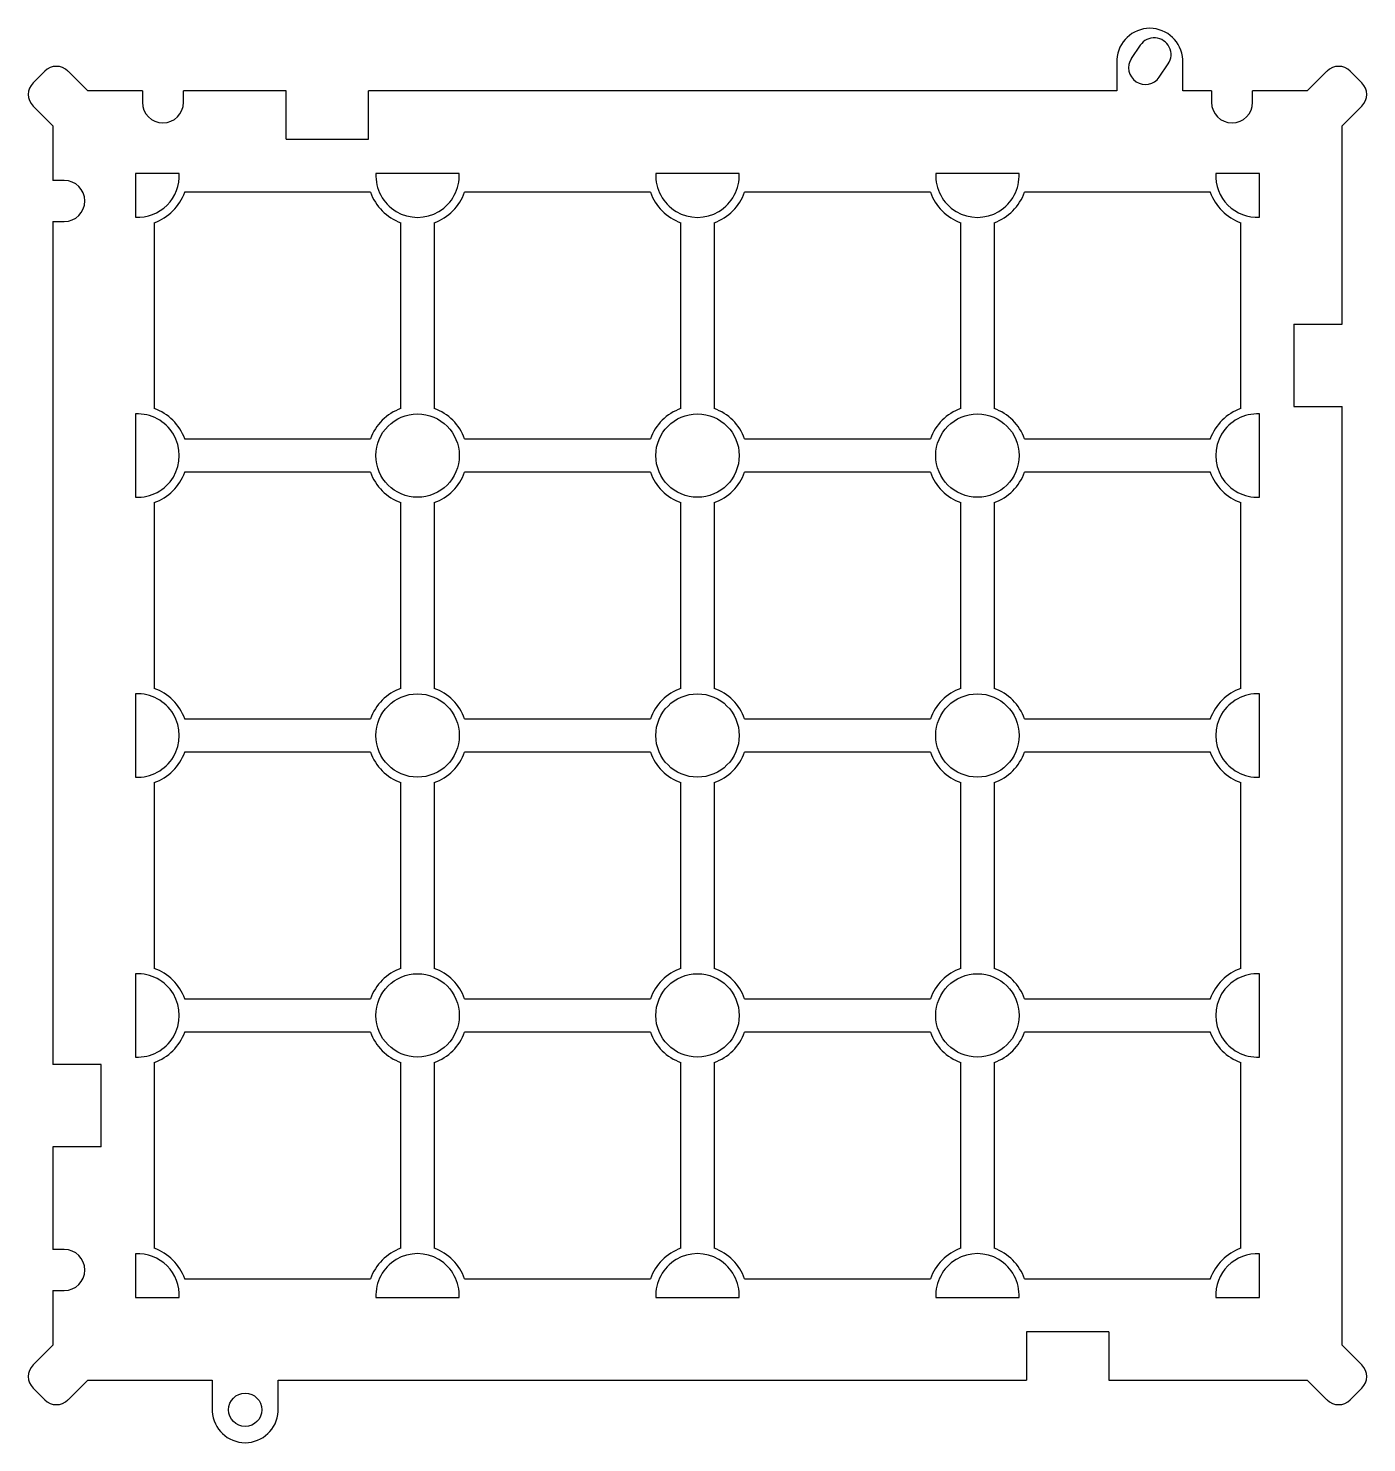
# Model space of a CAD drawing. Header units: millimetres. Extents: x -81 to 81, y -86 to 86.
import ezdxf

# ---------------------------------------------------------------- set-up
doc = ezdxf.new("R2010")
doc.units = ezdxf.units.MM

msp = doc.modelspace()

# ---------------------------------------------------------------- linework, layer by layer
at = {"color": 7, "linetype": 'Continuous', "lineweight": 25}
for p, q in [((52.77, 82.33), (53.85, 83.93)), ((51, 82.19), (51, 78.38)), ((56.15, 80.07), (57.23, 81.67)), ((59, 78.38), (59, 82.19)), ((-79.37, 80.79), (-80.79, 79.37)), ((-74.13, 78.38), (-76.54, 80.79)), ((76.54, 80.79), (74.13, 78.38)), ((80.79, 79.37), (79.37, 80.79)), ((-67.5, 78.38), (-74.13, 78.38)), ((-67.5, 78.38), (-67.5, 77)), ((-50, 78.38), (-62.5, 78.38)), ((-62.5, 77), (-62.5, 78.38)), ((-50, 72.5), (-50, 78.38)), ((51, 78.38), (-40, 78.38)), ((-40, 72.5), (-40, 78.38)), ((62.5, 78.38), (59, 78.38)), ((62.5, 78.38), (62.5, 77)), ((74.13, 78.38), (67.5, 78.38)), ((67.5, 77), (67.5, 78.38)), ((-80.79, 76.54), (-78.38, 74.13)), ((78.38, 74.13), (80.79, 76.54)), ((-78.38, 74.13), (-78.38, 67.5)), ((78.38, 50), (78.38, 74.13)), ((-50, 72.5), (-40, 72.5)), ((-77, 67.5), (-78.38, 67.5)), ((-68.33, 68.33), (-68.33, 63.02)), ((-63.02, 68.33), (-68.33, 68.33)), ((-28.98, 68.33), (-39.1, 68.33)), ((5.06, 68.33), (-5.06, 68.33)), ((39.1, 68.33), (28.98, 68.33)), ((68.33, 68.33), (63.02, 68.33)), ((68.33, 63.02), (68.33, 68.33)), ((-39.76, 66.06), (-62.36, 66.06)), ((-5.72, 66.06), (-28.32, 66.06)), ((28.32, 66.06), (5.72, 66.06)), ((62.36, 66.06), (39.76, 66.06)), ((-78.38, 62.5), (-77, 62.5)), ((-78.38, 62.5), (-78.38, -40)), ((-66.06, 62.36), (-66.06, 39.76)), ((-36.06, 39.76), (-36.06, 62.36)), ((-32.02, 62.36), (-32.02, 39.76)), ((-2.02, 39.76), (-2.02, 62.36)), ((2.02, 62.36), (2.02, 39.76)), ((32.02, 39.76), (32.02, 62.36)), ((36.06, 62.36), (36.06, 39.76)), ((66.06, 39.76), (66.06, 62.36)), ((72.5, 50), (72.5, 40)), ((72.5, 50), (78.38, 50)), ((72.5, 40), (78.38, 40)), ((78.38, -74.13), (78.38, 40)), ((-68.33, 39.1), (-68.33, 28.98)), ((68.33, 28.98), (68.33, 39.1)), ((-62.36, 36.06), (-39.76, 36.06)), ((-28.32, 36.06), (-5.72, 36.06)), ((5.72, 36.06), (28.32, 36.06)), ((39.76, 36.06), (62.36, 36.06)), ((-39.76, 32.02), (-62.36, 32.02)), ((-5.72, 32.02), (-28.32, 32.02)), ((28.32, 32.02), (5.72, 32.02)), ((62.36, 32.02), (39.76, 32.02)), ((-66.06, 28.32), (-66.06, 5.72)), ((-36.06, 5.72), (-36.06, 28.32)), ((-32.02, 28.32), (-32.02, 5.72)), ((-2.02, 5.72), (-2.02, 28.32)), ((2.02, 28.32), (2.02, 5.72)), ((32.02, 5.72), (32.02, 28.32)), ((36.06, 28.32), (36.06, 5.72)), ((66.06, 5.72), (66.06, 28.32)), ((-68.33, 5.06), (-68.33, -5.06)), ((68.33, -5.06), (68.33, 5.06)), ((-62.36, 2.02), (-39.76, 2.02)), ((-28.32, 2.02), (-5.72, 2.02)), ((5.72, 2.02), (28.32, 2.02)), ((39.76, 2.02), (62.36, 2.02)), ((-39.76, -2.02), (-62.36, -2.02)), ((-5.72, -2.02), (-28.32, -2.02)), ((28.32, -2.02), (5.72, -2.02)), ((62.36, -2.02), (39.76, -2.02)), ((-66.06, -5.72), (-66.06, -28.32)), ((-36.06, -28.32), (-36.06, -5.72)), ((-32.02, -5.72), (-32.02, -28.32)), ((-2.02, -28.32), (-2.02, -5.72)), ((2.02, -5.72), (2.02, -28.32)), ((32.02, -28.32), (32.02, -5.72)), ((36.06, -5.72), (36.06, -28.32)), ((66.06, -28.32), (66.06, -5.72)), ((-68.33, -28.98), (-68.33, -39.1)), ((68.33, -39.1), (68.33, -28.98)), ((-62.36, -32.02), (-39.76, -32.02)), ((-28.32, -32.02), (-5.72, -32.02)), ((5.72, -32.02), (28.32, -32.02)), ((39.76, -32.02), (62.36, -32.02)), ((-39.76, -36.06), (-62.36, -36.06)), ((-5.72, -36.06), (-28.32, -36.06)), ((28.32, -36.06), (5.72, -36.06)), ((62.36, -36.06), (39.76, -36.06)), ((-72.5, -40), (-78.38, -40)), ((-72.5, -50), (-72.5, -40)), ((-66.06, -39.76), (-66.06, -62.36)), ((-36.06, -62.36), (-36.06, -39.76)), ((-32.02, -39.76), (-32.02, -62.36)), ((-2.02, -62.36), (-2.02, -39.76)), ((2.02, -39.76), (2.02, -62.36)), ((32.02, -62.36), (32.02, -39.76)), ((36.06, -39.76), (36.06, -62.36)), ((66.06, -62.36), (66.06, -39.76)), ((-72.5, -50), (-78.38, -50)), ((-78.38, -50), (-78.38, -62.5)), ((-77, -62.5), (-78.38, -62.5)), ((-68.33, -63.02), (-68.33, -68.33)), ((68.33, -68.33), (68.33, -63.02)), ((-62.36, -66.06), (-39.76, -66.06)), ((-28.32, -66.06), (-5.72, -66.06)), ((5.72, -66.06), (28.32, -66.06)), ((39.76, -66.06), (62.36, -66.06)), ((-78.38, -67.5), (-77, -67.5)), ((-78.38, -67.5), (-78.38, -74.13)), ((-68.33, -68.33), (-63.02, -68.33)), ((-39.1, -68.33), (-28.98, -68.33)), ((-5.06, -68.33), (5.06, -68.33)), ((28.98, -68.33), (39.1, -68.33)), ((63.02, -68.33), (68.33, -68.33)), ((40, -72.5), (40, -78.38)), ((50, -72.5), (40, -72.5)), ((50, -72.5), (50, -78.38)), ((-78.38, -74.13), (-80.79, -76.54)), ((80.79, -76.54), (78.38, -74.13)), ((-76.54, -80.79), (-74.13, -78.38)), ((-74.13, -78.38), (-59, -78.38)), ((-59, -78.38), (-59, -82.19)), ((-51, -82.19), (-51, -78.38)), ((-51, -78.38), (40, -78.38)), ((50, -78.38), (74.13, -78.38)), ((74.13, -78.38), (76.54, -80.79)), ((-80.79, -79.37), (-79.37, -80.79)), ((79.37, -80.79), (80.79, -79.37))]:
    msp.add_line(p, q, dxfattribs=at)
for centre, radius in [((-34.04, 34.04), 5.07), ((0, 34.04), 5.07), ((34.04, 34.04), 5.07), ((-34.04, 0), 5.07), ((0, 0), 5.07), ((34.04, 0), 5.07), ((-34.04, -34.04), 5.07), ((0, -34.04), 5.07), ((34.04, -34.04), 5.07), ((-55, -82), 2.03)]:
    msp.add_circle(centre, radius, dxfattribs=at)
for centre, radius, start, end in [((55, 82), 4, 2.7497, 177.2503), ((55.54, 82.8), 2.04, 326.149, 146.149), ((-77.96, 79.37), 2, 45, 135), ((54.46, 81.2), 2.04, 146.149, 326.149), ((77.96, 79.37), 2, 45, 135), ((-79.37, 77.96), 2, 135, 225), ((79.37, 77.96), 2, 315, 45), ((-65, 77), 2.5, 180, 0), ((65, 77), 2.5, 180, 0), ((-77, 65), 2.5, 270, 90), ((-68.08, 68.08), 5.07, 267.1731, 2.8269), ((-34.04, 68.08), 5.07, 177.1731, 2.8269), ((0, 68.08), 5.07, 177.1731, 2.8269), ((34.04, 68.08), 5.07, 177.1731, 2.8269), ((68.08, 68.08), 5.07, 177.1731, 272.8269), ((-68.08, 68.08), 6.07, 289.4412, 340.5588), ((-34.04, 68.08), 6.07, 199.4412, 250.5588), ((-34.04, 68.08), 6.07, 289.4412, 340.5588), ((0, 68.08), 6.07, 199.4412, 250.5588), ((0, 68.08), 6.07, 289.4412, 340.5588), ((34.04, 68.08), 6.07, 199.4412, 250.5588), ((34.04, 68.08), 6.07, 289.4412, 340.5588), ((68.08, 68.08), 6.07, 199.4412, 250.5588), ((-68.08, 34.04), 6.07, 19.4412, 70.5588), ((-34.04, 34.04), 6.07, 109.4412, 160.5588), ((-34.04, 34.04), 6.07, 19.4412, 70.5588), ((0, 34.04), 6.07, 109.4412, 160.5588), ((0, 34.04), 6.07, 19.4412, 70.5588), ((34.04, 34.04), 6.07, 109.4412, 160.5588), ((34.04, 34.04), 6.07, 19.4412, 70.5588), ((68.08, 34.04), 6.07, 109.4412, 160.5588), ((-68.08, 34.04), 5.07, 267.1731, 92.8269), ((68.08, 34.04), 5.07, 87.1731, 272.8269), ((-68.08, 34.04), 6.07, 289.4412, 340.5588), ((-34.04, 34.04), 6.07, 199.4412, 250.5588), ((-34.04, 34.04), 6.07, 289.4412, 340.5588), ((0, 34.04), 6.07, 199.4412, 250.5588), ((0, 34.04), 6.07, 289.4412, 340.5588), ((34.04, 34.04), 6.07, 199.4412, 250.5588), ((34.04, 34.04), 6.07, 289.4412, 340.5588), ((68.08, 34.04), 6.07, 199.4412, 250.5588), ((-68.08, 0), 6.07, 19.4412, 70.5588), ((-34.04, 0), 6.07, 109.4412, 160.5588), ((-34.04, 0), 6.07, 19.4412, 70.5588), ((0, 0), 6.07, 109.4412, 160.5588), ((0, 0), 6.07, 19.4412, 70.5588), ((34.04, 0), 6.07, 109.4412, 160.5588), ((34.04, 0), 6.07, 19.4412, 70.5588), ((68.08, 0), 6.07, 109.4412, 160.5588), ((-68.08, 0), 5.07, 267.1731, 92.8269), ((68.08, 0), 5.07, 87.1731, 272.8269), ((-68.08, 0), 6.07, 289.4412, 340.5588), ((-34.04, 0), 6.07, 199.4412, 250.5588), ((-34.04, 0), 6.07, 289.4412, 340.5588), ((0, 0), 6.07, 199.4412, 250.5588), ((0, 0), 6.07, 289.4412, 340.5588), ((34.04, 0), 6.07, 199.4412, 250.5588), ((34.04, 0), 6.07, 289.4412, 340.5588), ((68.08, 0), 6.07, 199.4412, 250.5588), ((-68.08, -34.04), 5.07, 267.1731, 92.8269), ((-68.08, -34.04), 6.07, 19.4412, 70.5588), ((-34.04, -34.04), 6.07, 109.4412, 160.5588), ((-34.04, -34.04), 6.07, 19.4412, 70.5588), ((0, -34.04), 6.07, 109.4412, 160.5588), ((0, -34.04), 6.07, 19.4412, 70.5588), ((34.04, -34.04), 6.07, 109.4412, 160.5588), ((34.04, -34.04), 6.07, 19.4412, 70.5588), ((68.08, -34.04), 6.07, 109.4412, 160.5588), ((68.08, -34.04), 5.07, 87.1731, 272.8269), ((-68.08, -34.04), 6.07, 289.4412, 340.5588), ((-34.04, -34.04), 6.07, 199.4412, 250.5588), ((-34.04, -34.04), 6.07, 289.4412, 340.5588), ((0, -34.04), 6.07, 199.4412, 250.5588), ((0, -34.04), 6.07, 289.4412, 340.5588), ((34.04, -34.04), 6.07, 199.4412, 250.5588), ((34.04, -34.04), 6.07, 289.4412, 340.5588), ((68.08, -34.04), 6.07, 199.4412, 250.5588), ((-77, -65), 2.5, 270, 90), ((-68.08, -68.08), 5.07, 357.1731, 92.8269), ((-68.08, -68.08), 6.07, 19.4412, 70.5588), ((-34.04, -68.08), 6.07, 109.4412, 160.5588), ((-34.04, -68.08), 5.07, 357.1731, 182.8269), ((-34.04, -68.08), 6.07, 19.4412, 70.5588), ((0, -68.08), 6.07, 109.4412, 160.5588), ((0, -68.08), 5.07, 357.1731, 182.8269), ((0, -68.08), 6.07, 19.4412, 70.5588), ((34.04, -68.08), 6.07, 109.4412, 160.5588), ((34.04, -68.08), 5.07, 357.1731, 182.8269), ((34.04, -68.08), 6.07, 19.4412, 70.5588), ((68.08, -68.08), 6.07, 109.4412, 160.5588), ((68.08, -68.08), 5.07, 87.1731, 182.8269), ((-79.37, -77.96), 2, 135, 225), ((79.37, -77.96), 2, 315, 45), ((-77.96, -79.37), 2, 225, 315), ((77.96, -79.37), 2, 225, 315), ((-55, -82), 4, 182.7497, 357.2503)]:
    msp.add_arc(centre, radius, start, end, dxfattribs=at)

doc.saveas('drawing.dxf')
